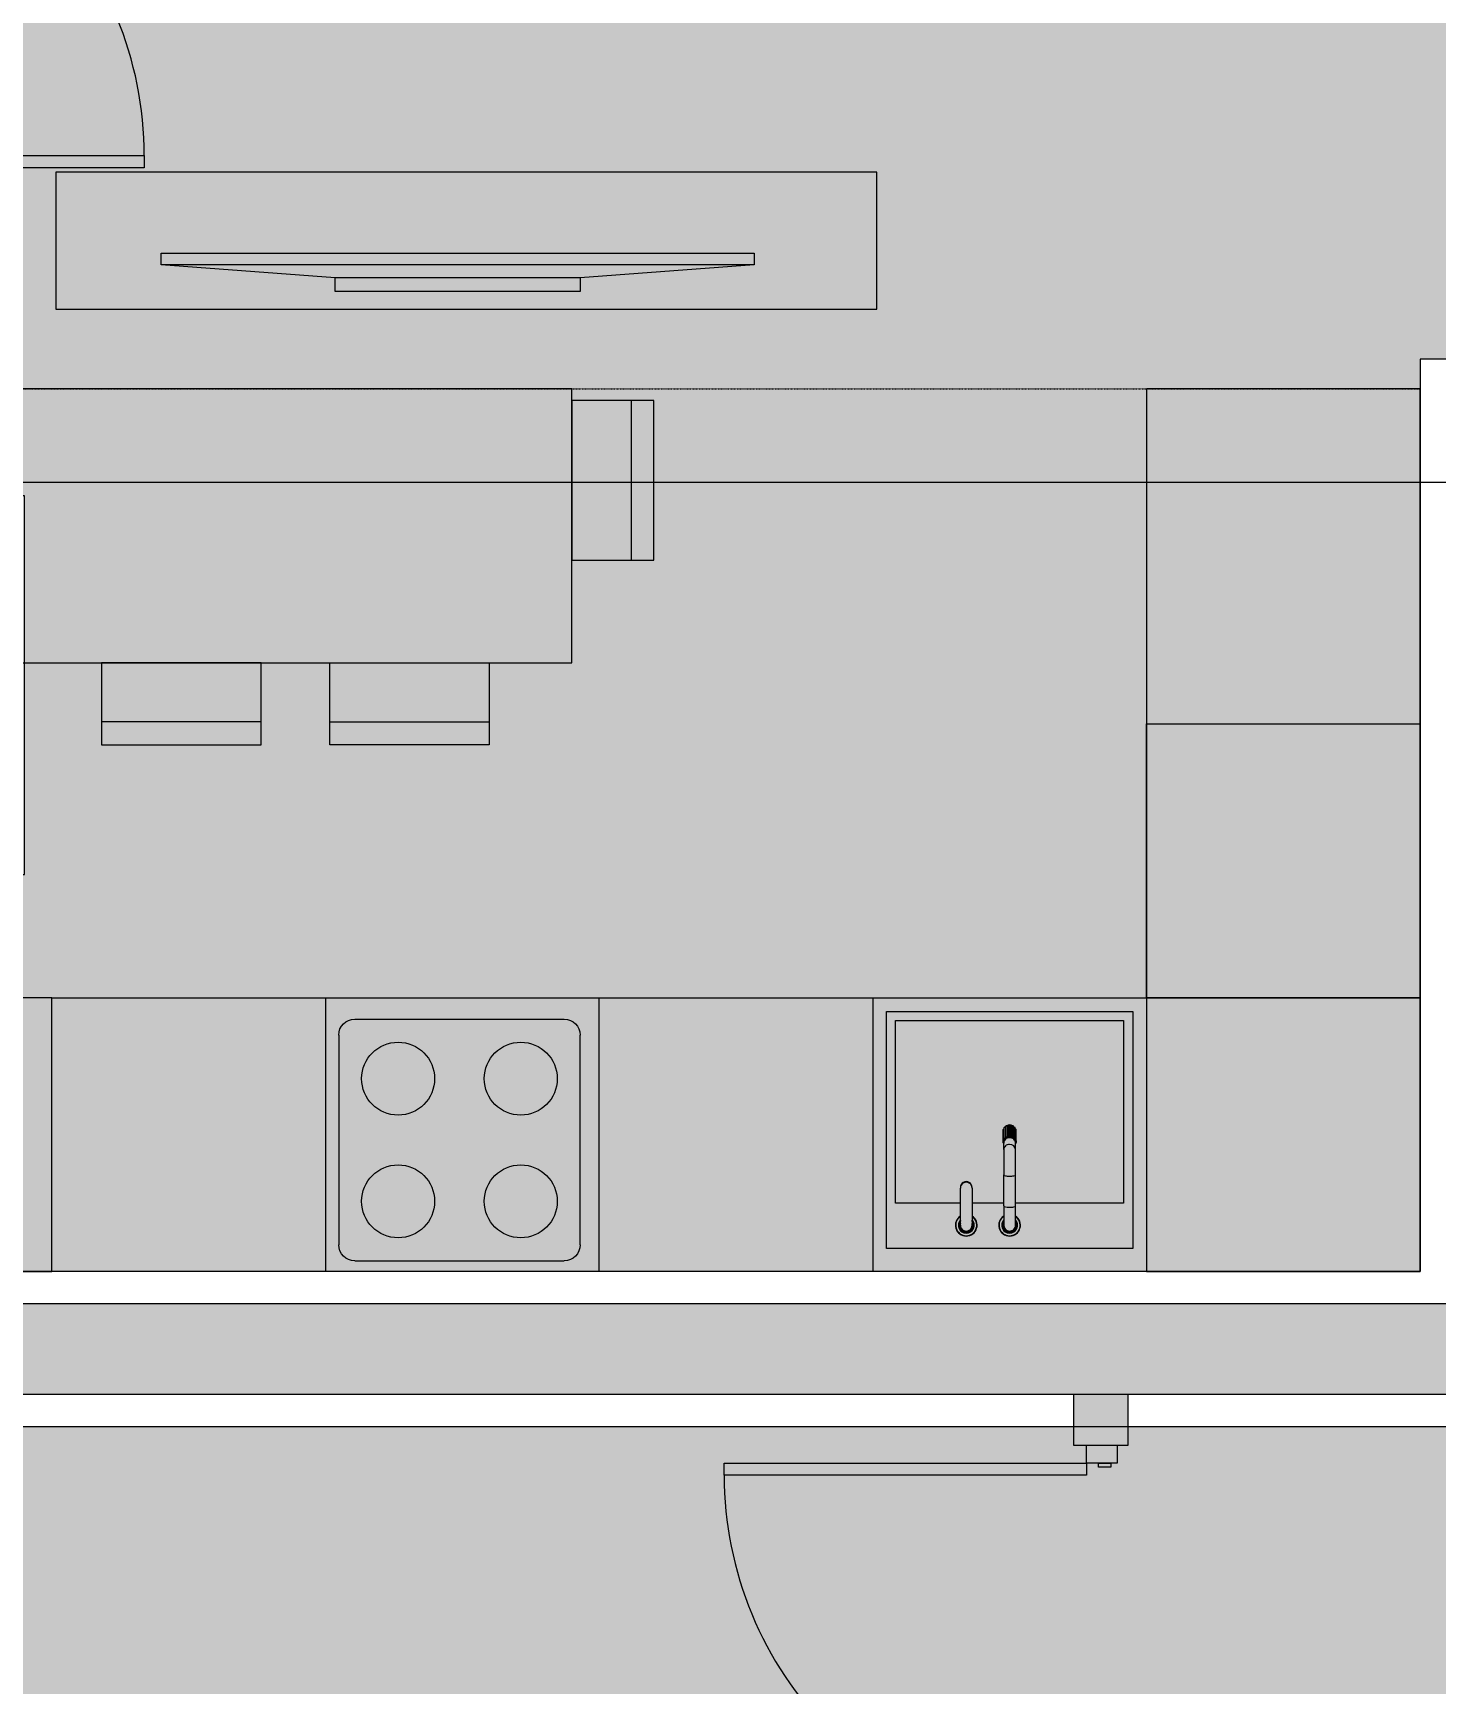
# Model space of a CAD drawing. Header units: millimetres. Extents: x 475206255 to 476720147, y 4620882299 to 4621447368.
# Drawn here: x 475233921 to 475236997, y 4621099982 to 4621103601 of the extents above; entities that cross this region are included whole.
import ezdxf

# ---------------------------------------------------------------- set-up
doc = ezdxf.new("R2010")
doc.units = ezdxf.units.MM
doc.header["$MEASUREMENT"] = 0
doc.linetypes.add('ACAD_ISO02W100', pattern=[7.5, 6, -1.5])
doc.linetypes.add('dash fine 0_25', pattern=[0.5952, 0.2976, -0.2976])
for name, color, linetype, lineweight in [('2D Drafting - General_Pen_No__250_Pen_No__7_Pen_No__250', 7, 'Continuous', 0), ('2D Drafting - General_Pen_No__250_Pen_No__7_Pen_No__7', 7, 'Continuous', 0), ('2D Drafting - General_Pen_No__7_Pen_No__7_Pen_No__7', 7, 'Continuous', 0), ('Doors_Pen_No__7_Pen_No__7_Pen_No__7', 7, 'Continuous', 0), ('G-Anno-Nplt_Pen_No__151', 151, 'Continuous', 0), ('G-Anno-Nplt_Pen_No__4', 7, 'Continuous', 0), ('New_--------AVEJI_MODZRAVI_Pen_No__7', 7, 'Continuous', 0), ('New_--------AVEJI_UDZRAVI_Pen_No__7', 7, 'Continuous', 0), ('zoma_Pen_No__142', 142, 'Continuous', 0), ('zoma_Pen_No__5_Pen_No__5', 5, 'Continuous', 0)]:
    doc.layers.add(name, color=color, linetype=linetype, lineweight=lineweight)
doc.layers.add('New_--aveji_Pen_No__251', color=7, linetype='Continuous', lineweight=0, true_color=0x656565)
doc.layers.add('zoma', color=7, linetype='Continuous')
doc.styles.add('GENERATED_STYLE_2', font='arial.ttf')
doc.dimstyles.new('GENERATED_STYLE__3', dxfattribs={"dimtxt": 200, "dimasz": 64.421331, "dimexe": 0.18, "dimexo": 3, "dimgap": 0, "dimtad": 1, "dimtih": 1, "dimtoh": 1, "dimlfac": 0.001, "dimzin": 0, "dimdsep": 46, "dimtxsty": 'GENERATED_STYLE_2', "dimblk": 'ARROWHEAD_2', "dimblk1": 'ARROWHEAD_2', "dimblk2": 'ARROWHEAD_2', "dimcen": 0.09, "dimclrd": 142, "dimclre": 142, "dimclrt": 142, "dimadec": 0, "dimazin": 0, "dimtfac": 1, "dimtdec": 4, "dimtmove": 0, "dimatfit": 3, "dimfxl": 1, "dimtolj": 1, "dimtzin": 0, "dimarcsym": 0})
doc.dimstyles.new('GENERATED_STYLE__9', dxfattribs={"dimtxt": 200, "dimasz": 64.421331, "dimexe": 0.18, "dimexo": 3, "dimgap": 0, "dimtad": 1, "dimlfac": 0.001, "dimzin": 0, "dimdsep": 46, "dimtxsty": 'GENERATED_STYLE_2', "dimblk": 'ARROWHEAD_2', "dimblk1": 'ARROWHEAD_2', "dimblk2": 'ARROWHEAD_2', "dimcen": 0.09, "dimclrd": 142, "dimclre": 142, "dimclrt": 142, "dimadec": 0, "dimazin": 0, "dimtfac": 1, "dimtdec": 4, "dimtmove": 0, "dimatfit": 3, "dimfxl": 1, "dimtolj": 1, "dimtzin": 0, "dimarcsym": 0})

# ---------------------------------------------------------------- blocks, each defined once
blk = doc.blocks.new('*D203', base_point=(475826095.8, 4621095193.2))
at = {"layer": 'zoma_Pen_No__142', "color": 142, "linetype": 'Continuous', "lineweight": 0, "transparency": 16777216}
for p, q in [((475299428.3, 4621110216.4), (475299428.3, 4621110257.9)), ((475299491.9, 4621110216.4), (475299364.8, 4621110216.4)), ((475299470.7, 4621110192), (475299386, 4621110240.9)), ((475299428.3, 4621095016.4), (475299428.3, 4621110216.4)), ((475299491.9, 4621095016.4), (475299364.8, 4621095016.4)), ((475299386, 4621095040.9), (475299470.7, 4621094992)), ((475299428.3, 4621094975), (475299428.3, 4621095016.4))]:
    blk.add_line(p, q, dxfattribs=at)
at = {"layer": 'zoma_Pen_No__142', "color": 142, "lineweight": 0, "transparency": 16777216, "insert": (475299388.3, 4621102273.2), "char_height": 200, "attachment_point": 7, "rotation": 90, "style": 'GENERATED_STYLE_2'}
blk.add_mtext('\\A1;{\\pql;\\fArial|b0|i0|c204|p0;\\W1.000000;15.20}', dxfattribs=at)
blk = doc.blocks.new('ARROWHEAD_2')
at = {"color": 0, "linetype": 'Continuous', "lineweight": 0}
for p, q in [((-0.378, -0.655), (0.378, 0.655)), ((0, 0), (-1, 0))]:
    blk.add_line(p, q, dxfattribs=at)
blk = doc.blocks.new('*D207', base_point=(475826095.8, 4621095193.2))
at = {"layer": 'zoma_Pen_No__142', "color": 142, "linetype": 'Continuous', "lineweight": 0, "transparency": 16777216}
for p, q in [((475298596.8, 4621102440.9), (475298681.6, 4621102392)), ((475298702.8, 4621102416.4), (475298575.6, 4621102416.4)), ((475298639.2, 4621099816.4), (475298639.2, 4621102416.4)), ((475298596.8, 4621099840.9), (475298681.6, 4621099792)), ((475298702.8, 4621099816.4), (475298575.6, 4621099816.4))]:
    blk.add_line(p, q, dxfattribs=at)
at = {"layer": 'zoma_Pen_No__142', "color": 142, "lineweight": 0, "transparency": 16777216, "char_height": 200, "attachment_point": 7, "rotation": 90, "style": 'GENERATED_STYLE_2'}
for s, insert in [('\\A1;{\\pql;\\fArial|b0|i0|c204|p0;\\W1.000000;0.40}', (475298599.2, 4621101858.1)), ('\\A1;{\\pql;\\fArial|b0|i0|c204|p0;\\W1.000000;2.60}', (475298599.2, 4621100849.5))]:
    blk.add_mtext(s, dxfattribs=dict(at, insert=insert))
blk = doc.blocks.new('*D208', base_point=(475826095.8, 4621095193.2))
at = {"layer": 'zoma_Pen_No__142', "color": 142, "linetype": 'Continuous', "lineweight": 0, "transparency": 16777216}
for p, q in [((475298596.8, 4621102840.9), (475298681.6, 4621102792)), ((475298702.8, 4621102816.4), (475298575.6, 4621102816.4)), ((475298639.2, 4621102416.4), (475298639.2, 4621102816.4)), ((475298596.8, 4621102440.9), (475298681.6, 4621102392)), ((475298702.8, 4621102416.4), (475298575.6, 4621102416.4))]:
    blk.add_line(p, q, dxfattribs=at)
blk = doc.blocks.new('*D209', base_point=(475826095.8, 4621095193.2))
at = {"layer": 'zoma_Pen_No__142', "color": 142, "linetype": 'Continuous', "lineweight": 0, "transparency": 16777216}
for p, q in [((475298596.8, 4621103240.4), (475298681.6, 4621103191.5)), ((475298702.8, 4621103215.9), (475298575.6, 4621103215.9)), ((475298639.2, 4621102816.4), (475298639.2, 4621103215.9)), ((475298596.8, 4621102840.9), (475298681.6, 4621102792)), ((475298702.8, 4621102816.4), (475298575.6, 4621102816.4))]:
    blk.add_line(p, q, dxfattribs=at)
blk = doc.blocks.new('*D1274', base_point=(475826095.8, 4621095193.2))
at = {"layer": 'zoma_Pen_No__142', "color": 142, "linetype": 'Continuous', "lineweight": 0, "transparency": 16777216}
for p, q in [((475233619.4, 4621111169.1), (475233619.4, 4621111296.2)), ((475240119.4, 4621111169.1), (475240119.4, 4621111296.2)), ((475233643.8, 4621111275), (475233594.9, 4621111190.3)), ((475240143.8, 4621111275), (475240094.9, 4621111190.3)), ((475233619.4, 4621111232.6), (475240119.4, 4621111232.6))]:
    blk.add_line(p, q, dxfattribs=at)
at = {"layer": 'zoma_Pen_No__142', "color": 142, "lineweight": 0, "transparency": 16777216, "char_height": 200, "attachment_point": 7, "style": 'GENERATED_STYLE_2'}
for s, insert in [('\\A1;{\\pql;\\fArial|b0|i0|c204|p0;\\W1.000000;6.50}', (475236602.4, 4621111272.6)), ('\\A1;{\\pql;\\fArial|b0|i0|c204|p0;\\W1.000000;0.40}', (475239561, 4621111272.6))]:
    blk.add_mtext(s, dxfattribs=dict(at, insert=insert))
blk = doc.blocks.new('*D1332', base_point=(475826095.8, 4621095193.2))
at = {"layer": 'zoma_Pen_No__142', "color": 142, "linetype": 'Continuous', "lineweight": 0, "transparency": 16777216}
for p, q in [((475233619.4, 4621160358.8), (475233619.4, 4621160486)), ((475240119.4, 4621160358.8), (475240119.4, 4621160486)), ((475233643.8, 4621160464.8), (475233594.9, 4621160380)), ((475240143.8, 4621160464.8), (475240094.9, 4621160380)), ((475233619.4, 4621160422.4), (475240119.4, 4621160422.4))]:
    blk.add_line(p, q, dxfattribs=at)
at = {"layer": 'zoma_Pen_No__142', "color": 142, "lineweight": 0, "transparency": 16777216, "char_height": 200, "attachment_point": 7, "style": 'GENERATED_STYLE_2'}
for s, insert in [('\\A1;{\\pql;\\fArial|b0|i0|c204|p0;\\W1.000000;6.50}', (475236602.4, 4621160462.4)), ('\\A1;{\\pql;\\fArial|b0|i0|c204|p0;\\W1.000000;0.40}', (475239561, 4621160462.4))]:
    blk.add_mtext(s, dxfattribs=dict(at, insert=insert))
blk = doc.blocks.new('*D1356', base_point=(475826095.8, 4621095193.2))
at = {"layer": 'zoma_Pen_No__142', "color": 142, "linetype": 'Continuous', "lineweight": 0, "transparency": 16777216}
for p, q in [((475233643.8, 4621141919.8), (475233594.9, 4621141835.1)), ((475233619.4, 4621141813.9), (475233619.4, 4621141941)), ((475240143.8, 4621141919.8), (475240094.9, 4621141835.1)), ((475240119.4, 4621141813.9), (475240119.4, 4621141941)), ((475233619.4, 4621141877.4), (475240119.4, 4621141877.4))]:
    blk.add_line(p, q, dxfattribs=at)
at = {"layer": 'zoma_Pen_No__142', "color": 142, "lineweight": 0, "transparency": 16777216, "char_height": 200, "attachment_point": 7, "style": 'GENERATED_STYLE_2'}
for s, insert in [('\\A1;{\\pql;\\fArial|b0|i0|c204|p0;\\W1.000000;6.50}', (475236602.4, 4621141917.4)), ('\\A1;{\\pql;\\fArial|b0|i0|c204|p0;\\W1.000000;0.40}', (475239561, 4621141917.4))]:
    blk.add_mtext(s, dxfattribs=dict(at, insert=insert))
blk = doc.blocks.new('*D1391', base_point=(475826095.8, 4621095193.2))
at = {"layer": 'zoma_Pen_No__142', "color": 142, "linetype": 'Continuous', "lineweight": 0, "transparency": 16777216}
for p, q in [((475233643.8, 4621209841.4), (475233594.9, 4621209756.6)), ((475233619.4, 4621209735.5), (475233619.4, 4621209862.6)), ((475240143.8, 4621209841.4), (475240094.9, 4621209756.6)), ((475240119.4, 4621209735.5), (475240119.4, 4621209862.6)), ((475233619.4, 4621209799), (475240119.4, 4621209799))]:
    blk.add_line(p, q, dxfattribs=at)
at = {"layer": 'zoma_Pen_No__142', "color": 142, "lineweight": 0, "transparency": 16777216, "char_height": 200, "attachment_point": 7, "style": 'GENERATED_STYLE_2'}
for s, insert in [('\\A1;{\\pql;\\fArial|b0|i0|c204|p0;\\W1.000000;6.50}', (475236602.4, 4621209839)), ('\\A1;{\\pql;\\fArial|b0|i0|c204|p0;\\W1.000000;0.40}', (475239561, 4621209839))]:
    blk.add_mtext(s, dxfattribs=dict(at, insert=insert))
blk = doc.blocks.new('*D1415', base_point=(475826095.8, 4621095193.2))
at = {"layer": 'zoma_Pen_No__142', "color": 142, "linetype": 'Continuous', "lineweight": 0, "transparency": 16777216}
for p, q in [((475233619.4, 4621191190.5), (475233619.4, 4621191317.7)), ((475240119.4, 4621191190.5), (475240119.4, 4621191317.7)), ((475233643.8, 4621191296.5), (475233594.9, 4621191211.7)), ((475240143.8, 4621191296.5), (475240094.9, 4621191211.7)), ((475233619.4, 4621191254.1), (475240119.4, 4621191254.1))]:
    blk.add_line(p, q, dxfattribs=at)
at = {"layer": 'zoma_Pen_No__142', "color": 142, "lineweight": 0, "transparency": 16777216, "char_height": 200, "attachment_point": 7, "style": 'GENERATED_STYLE_2'}
for s, insert in [('\\A1;{\\pql;\\fArial|b0|i0|c204|p0;\\W1.000000;6.50}', (475236602.4, 4621191294.1)), ('\\A1;{\\pql;\\fArial|b0|i0|c204|p0;\\W1.000000;0.40}', (475239561, 4621191294.1))]:
    blk.add_mtext(s, dxfattribs=dict(at, insert=insert))
blk = doc.blocks.new('*D1449', base_point=(475826095.8, 4621095193.2))
at = {"layer": 'zoma_Pen_No__142', "color": 142, "linetype": 'Continuous', "lineweight": 0, "transparency": 16777216}
for p, q in [((475233619.4, 4621258925.2), (475233619.4, 4621259052.4)), ((475240119.4, 4621258925.2), (475240119.4, 4621259052.4)), ((475233643.8, 4621259031.2), (475233594.9, 4621258946.4)), ((475240143.8, 4621259031.2), (475240094.9, 4621258946.4)), ((475233619.4, 4621258988.8), (475240119.4, 4621258988.8))]:
    blk.add_line(p, q, dxfattribs=at)
at = {"layer": 'zoma_Pen_No__142', "color": 142, "lineweight": 0, "transparency": 16777216, "char_height": 200, "attachment_point": 7, "style": 'GENERATED_STYLE_2'}
for s, insert in [('\\A1;{\\pql;\\fArial|b0|i0|c204|p0;\\W1.000000;6.50}', (475236602.4, 4621259028.8)), ('\\A1;{\\pql;\\fArial|b0|i0|c204|p0;\\W1.000000;0.40}', (475239561, 4621259028.8))]:
    blk.add_mtext(s, dxfattribs=dict(at, insert=insert))
blk = doc.blocks.new('*D1473', base_point=(475826095.8, 4621095193.2))
at = {"layer": 'zoma_Pen_No__142', "color": 142, "linetype": 'Continuous', "lineweight": 0, "transparency": 16777216}
for p, q in [((475233643.8, 4621240486.2), (475233594.9, 4621240401.5)), ((475233619.4, 4621240380.3), (475233619.4, 4621240507.4)), ((475240143.8, 4621240486.2), (475240094.9, 4621240401.5)), ((475240119.4, 4621240380.3), (475240119.4, 4621240507.4)), ((475233619.4, 4621240443.8), (475240119.4, 4621240443.8))]:
    blk.add_line(p, q, dxfattribs=at)
at = {"layer": 'zoma_Pen_No__142', "color": 142, "lineweight": 0, "transparency": 16777216, "char_height": 200, "attachment_point": 7, "style": 'GENERATED_STYLE_2'}
for s, insert in [('\\A1;{\\pql;\\fArial|b0|i0|c204|p0;\\W1.000000;6.50}', (475236602.4, 4621240483.8)), ('\\A1;{\\pql;\\fArial|b0|i0|c204|p0;\\W1.000000;0.40}', (475239561, 4621240483.8))]:
    blk.add_mtext(s, dxfattribs=dict(at, insert=insert))

msp = doc.modelspace()

# ---------------------------------------------------------------- hatches: boundary and pattern name
at = {"layer": '2D Drafting - General_Pen_No__250_Pen_No__7_Pen_No__7', "linetype": 'Continuous', "lineweight": 0}
for points in [[(475233431.911, 4621100816.431), (475237031.911, 4621100816.431), (475237031.911, 4621100616.431), (475233431.911, 4621100616.431)], [(475236201.91, 4621100505.807), (475236321.91, 4621100505.807), (475236321.91, 4621100616.431), (475236201.91, 4621100616.431)]]:
    msp.add_hatch(color=7, dxfattribs=at).paths.add_polyline_path(points)
at = {"layer": 'G-Anno-Nplt_Pen_No__151', "linetype": 'Continuous', "lineweight": 0, "true_color": 0x1f2f3f}
for points in [[(475233501.911, 4621100886.431), (475233501.911, 4621101756.243), (475233901.911, 4621101756.243), (475233901.911, 4621102586.431), (475233701.911, 4621102586.431), (475233701.911, 4621102886.431), (475233501.911, 4621102886.431), (475233501.911, 4621103470.634), (475233501.911, 4621103976.619), (475233501.911, 4621109746.431), (475233701.911, 4621109746.431), (475233701.911, 4621109946.431), (475240061.911, 4621109946.431), (475240061.911, 4621109746.431), (475240061.911, 4621106879.596), (475240131.911, 4621106879.596), (475240131.911, 4621105126.807), (475239731.911, 4621105126.807), (475239731.911, 4621104366.789), (475240261.911, 4621104366.789), (475240261.911, 4621102886.431), (475236961.911, 4621102886.431), (475236961.911, 4621100886.431)], [(475233501.91, 4621095486.431), (475233501.91, 4621100546.431), (475237301.911, 4621100546.431), (475237301.911, 4621102546.431), (475239471.723, 4621102546.431), (475239471.723, 4621102146.431), (475240301.911, 4621102146.431), (475240301.911, 4621102346.431), (475240601.911, 4621102346.431), (475240601.911, 4621102906.356), (475242561.911, 4621102906.356), (475242561.911, 4621102316.168), (475242961.911, 4621102316.168), (475242961.911, 4621101569.883), (475243031.911, 4621101569.883), (475243031.911, 4621099224.938), (475242961.911, 4621099224.938), (475242961.911, 4621095286.438), (475240601.911, 4621095286.438), (475240601.911, 4621095486.431), (475240061.911, 4621095486.431), (475240061.911, 4621095286.438), (475233701.911, 4621095286.438), (475233701.911, 4621095486.431)]]:
    msp.add_hatch(color=169, dxfattribs=at).paths.add_polyline_path(points)

# ---------------------------------------------------------------- linework, layer by layer
at = {"layer": '2D Drafting - General_Pen_No__250_Pen_No__7_Pen_No__250', "color": 7, "linetype": 'Continuous', "lineweight": 0, "flags": 128}
msp.add_lwpolyline([(475236201.91, 4621100505.807), (475236321.91, 4621100505.807), (475236321.91, 4621100616.431), (475236201.91, 4621100616.431)], close=True, dxfattribs=at)
at = {"layer": '2D Drafting - General_Pen_No__250_Pen_No__7_Pen_No__7', "color": 7, "linetype": 'Continuous', "lineweight": 0, "flags": 128}
msp.add_lwpolyline([(475233431.911, 4621100816.431), (475237031.911, 4621100816.431), (475237031.911, 4621100616.431), (475233431.911, 4621100616.431)], close=True, dxfattribs=at)
at = {"layer": '2D Drafting - General_Pen_No__7_Pen_No__7_Pen_No__7', "color": 7, "linetype": 'Continuous', "lineweight": 0}
for centre, start, end in [((475233370.173, 4621103332.132), 0, 90.001682), ((475236230.405, 4621100439.629), 180.000009, 270.00169)]:
    msp.add_arc(centre, 794.311, start, end, dxfattribs=at)
at = {"layer": 'Doors_Pen_No__7_Pen_No__7_Pen_No__7', "color": 7, "linetype": 'Continuous', "lineweight": 0, "flags": 128}
for points in [[(475233370.173, 4621103305.465), (475233370.173, 4621103332.132), (475234164.484, 4621103332.132), (475234164.484, 4621103305.465)], [(475236298.139, 4621100505.807), (475236298.139, 4621100466.296), (475236230.405, 4621100466.296), (475236230.405, 4621100505.807)], [(475236230.405, 4621100466.296), (475236230.405, 4621100439.629), (475235436.094, 4621100439.629), (475235436.094, 4621100466.296)], [(475236283.739, 4621100466.296), (475236283.739, 4621100457.407), (475236257.072, 4621100457.407), (475236257.072, 4621100466.296)]]:
    msp.add_lwpolyline(points, close=True, dxfattribs=at)
at = {"layer": 'G-Anno-Nplt_Pen_No__4', "color": 7, "linetype": 'Continuous', "lineweight": 0, "flags": 128}
for points in [[(475233501.911, 4621100886.431), (475233501.911, 4621101756.243), (475233901.911, 4621101756.243), (475233901.911, 4621102586.431), (475233701.911, 4621102586.431), (475233701.911, 4621102886.431), (475233501.911, 4621102886.431), (475233501.911, 4621103470.634), (475233501.911, 4621103976.619), (475233501.911, 4621109746.431), (475233701.911, 4621109746.431), (475233701.911, 4621109946.431), (475240061.911, 4621109946.431), (475240061.911, 4621109746.431), (475240061.911, 4621106879.596), (475240131.911, 4621106879.596), (475240131.911, 4621105126.807), (475239731.911, 4621105126.807), (475239731.911, 4621104366.789), (475240261.911, 4621104366.789), (475240261.911, 4621102886.431), (475236961.911, 4621102886.431), (475236961.911, 4621100886.431)], [(475233501.91, 4621095486.431), (475233501.91, 4621100546.431), (475237301.911, 4621100546.431), (475237301.911, 4621102546.431), (475239471.723, 4621102546.431), (475239471.723, 4621102146.431), (475240301.911, 4621102146.431), (475240301.911, 4621102346.431), (475240601.911, 4621102346.431), (475240601.911, 4621102906.356), (475242561.911, 4621102906.356), (475242561.911, 4621102316.168), (475242961.911, 4621102316.168), (475242961.911, 4621101569.883), (475243031.911, 4621101569.883), (475243031.911, 4621099224.938), (475242961.911, 4621099224.938), (475242961.911, 4621095286.438), (475240601.911, 4621095286.438), (475240601.911, 4621095486.431), (475240061.911, 4621095486.431), (475240061.911, 4621095286.438), (475233701.911, 4621095286.438), (475233701.911, 4621095486.431)]]:
    msp.add_lwpolyline(points, close=True, dxfattribs=at)
at = {"layer": 'New_--------AVEJI_MODZRAVI_Pen_No__7', "color": 7, "linetype": 'dash fine 0_25', "lineweight": 0}
msp.add_lwpolyline([(475233469.754, 4621101486.432), (475233469.754, 4621102820.8), (475236961.911, 4621102820.799)], dxfattribs=at)
at = {"layer": 'New_--------AVEJI_MODZRAVI_Pen_No__7', "color": 7, "linetype": 'Continuous', "lineweight": 0}
for points in [[(475235101.911, 4621102220.8), (475235101.911, 4621102820.8), (475233631.911, 4621102820.799), (475233631.911, 4621102220.799)], [(475235281.911, 4621102795.8), (475235101.911, 4621102795.8), (475235101.911, 4621102445.8), (475235281.911, 4621102445.8)], [(475235281.911, 4621102795.8), (475235231.911, 4621102795.8), (475235231.911, 4621102445.8), (475235281.911, 4621102445.8)], [(475234421.129, 4621102040.8), (475234421.129, 4621102220.8), (475234071.129, 4621102220.8), (475234071.129, 4621102040.8)], [(475234571.129, 4621102040.8), (475234571.129, 4621102220.8), (475234921.129, 4621102220.8), (475234921.129, 4621102040.8)], [(475234421.129, 4621102040.8), (475234421.129, 4621102090.8), (475234071.129, 4621102090.8), (475234071.129, 4621102040.8)], [(475234571.129, 4621102040.8), (475234571.129, 4621102090.8), (475234921.129, 4621102090.8), (475234921.129, 4621102040.8)]]:
    msp.add_lwpolyline(points, close=True, dxfattribs=at)
at = {"layer": 'New_--------AVEJI_UDZRAVI_Pen_No__7', "color": 7, "linetype": 'Continuous', "lineweight": 0}
for p, q in [((475236361.911, 4621102086.432), (475236961.911, 4621102086.431)), ((475236361.911, 4621101486.432), (475236361.911, 4621102086.432)), ((475236961.911, 4621102086.431), (475236961.911, 4621101486.431)), ((475236961.911, 4621101486.431), (475236361.911, 4621101486.432)), ((475234626.059, 4621101439.386), (475235085.327, 4621101439.386)), ((475234590.885, 4621101404.212), (475234590.884, 4621100944.944)), ((475235120.536, 4621100944.944), (475235120.536, 4621101404.211)), ((475234626.059, 4621100909.769), (475235085.327, 4621100909.769))]:
    msp.add_line(p, q, dxfattribs=at)
for points in [[(475236361.911, 4621100886.431), (475236961.911, 4621100886.431), (475236961.911, 4621102820.799), (475236361.911, 4621102820.799)], [(475233961.911, 4621100886.432), (475233961.911, 4621101486.432), (475233469.754, 4621101486.432), (475233469.754, 4621100886.432)], [(475236961.911, 4621101486.431), (475236961.911, 4621100886.431), (475233961.911, 4621100886.432), (475233961.911, 4621101486.432)], [(475233961.911, 4621100886.432), (475233961.911, 4621101486.432), (475234561.911, 4621101486.432), (475234561.911, 4621100886.432)], [(475235161.911, 4621100886.432), (475235161.911, 4621101486.432), (475235761.911, 4621101486.432), (475235761.911, 4621100886.432)]]:
    msp.add_lwpolyline(points, close=True, dxfattribs=at)
for centre in [(475234721.268, 4621101309.038), (475234990.153, 4621101309.037), (475234721.267, 4621101040.118), (475234990.153, 4621101040.118)]:
    msp.add_circle(centre, 80, dxfattribs=at)
for points in [[(475234590.885, 4621101404.212), (475234590.885, 4621101423.642), (475234606.629, 4621101439.386), (475234626.059, 4621101439.386)], [(475235085.327, 4621101439.386), (475235104.757, 4621101439.386), (475235120.536, 4621101423.642), (475235120.536, 4621101404.211)], [(475234626.059, 4621100909.769), (475234606.628, 4621100909.77), (475234590.884, 4621100925.514), (475234590.884, 4621100944.944)], [(475235120.536, 4621100944.944), (475235120.536, 4621100925.513), (475235104.757, 4621100909.769), (475235085.361, 4621100909.769)]]:
    msp.add_open_spline(points, degree=3, dxfattribs=at)
at = {"layer": 'New_--aveji_Pen_No__251', "color": 251, "linetype": 'Continuous', "lineweight": 0, "true_color": 0x656565}
for p, q in [((475236047.725, 4621101196.594), (475236047.725, 4621101172.631)), ((475236047.984, 4621101173.787), (475236047.984, 4621101197.75)), ((475236049.63, 4621101201.286), (475236049.63, 4621101177.323)), ((475236050.366, 4621101178.302), (475236050.366, 4621101202.265)), ((475236052.938, 4621101203.48), (475236052.938, 4621101177.828)), ((475236053.407, 4621101204.971), (475236053.407, 4621101181.008)), ((475236054.509, 4621101181.663), (475236054.509, 4621101205.626)), ((475236057.063, 4621101205.933), (475236057.063, 4621101180.281)), ((475236058.482, 4621101207.09), (475236058.482, 4621101183.127)), ((475236059.781, 4621101183.357), (475236059.781, 4621101207.32)), ((475236061.93, 4621101206.794), (475236061.93, 4621101181.143)), ((475236064.082, 4621101207.32), (475236064.082, 4621101183.356)), ((475236065.381, 4621101183.126), (475236065.381, 4621101207.089)), ((475236066.796, 4621101205.933), (475236066.796, 4621101180.281)), ((475236069.353, 4621101205.624), (475236069.353, 4621101181.656)), ((475236069.354, 4621101205.624), (475236069.354, 4621101181.661)), ((475236070.455, 4621101181.007), (475236070.455, 4621101204.97)), ((475236070.922, 4621101203.48), (475236070.922, 4621101177.828)), ((475236073.493, 4621101202.263), (475236073.493, 4621101178.295)), ((475236073.496, 4621101202.263), (475236073.496, 4621101178.3)), ((475236074.231, 4621101177.32), (475236074.231, 4621101201.283)), ((475236075.873, 4621101197.748), (475236075.873, 4621101173.78)), ((475236075.877, 4621101197.747), (475236075.877, 4621101173.784)), ((475236076.135, 4621101172.628), (475236076.135, 4621101196.591)), ((475236047.725, 4621101168.804), (475236047.725, 4621101192.767)), ((475236049.05, 4621101153.364), (475236049.05, 4621101168.084)), ((475236074.809, 4621101153.364), (475236074.809, 4621101168.084)), ((475236076.131, 4621101172.619), (475236076.131, 4621101168.798)), ((475236076.134, 4621101172.627), (475236076.134, 4621101168.801)), ((475236049.05, 4621101153.364), (475236049.05, 4621101098.244)), ((475236074.809, 4621101098.244), (475236074.809, 4621101153.364)), ((475236049.05, 4621101030.202), (475236049.05, 4621101098.244)), ((475236074.809, 4621101030.202), (475236074.809, 4621101098.244)), ((475235953.979, 4621101070.621), (475235953.979, 4621101069.197)), ((475235953.979, 4621100987.731), (475235953.979, 4621101069.197)), ((475235979.739, 4621101069.197), (475235979.739, 4621101070.621)), ((475235979.739, 4621101069.197), (475235979.739, 4621100987.731)), ((475236049.05, 4621101036.167), (475235979.739, 4621101036.167)), ((475236049.05, 4621101030.202), (475236049.05, 4621100987.731)), ((475236074.809, 4621100987.731), (475236074.809, 4621101030.202))]:
    msp.add_line(p, q, dxfattribs=at)
for points in [[(475235770.569, 4621103295.845), (475233970.569, 4621103295.845), (475233970.569, 4621102995.845), (475235770.569, 4621102995.845)], [(475234583.172, 4621103064.445), (475234201.896, 4621103092.535), (475234201.896, 4621103118.367), (475235501.896, 4621103118.367), (475235501.896, 4621103092.535), (475235120.621, 4621103064.445)], [(475235791.854, 4621100936.431), (475235791.854, 4621101456.431), (475236331.968, 4621101456.431), (475236331.968, 4621100936.431)]]:
    msp.add_lwpolyline(points, close=True, dxfattribs=at)
for points in [[(475235501.896, 4621103092.535), (475234201.896, 4621103092.535)], [(475235120.621, 4621103064.445), (475235120.621, 4621103034.445), (475234583.172, 4621103034.445), (475234583.172, 4621103064.445)], [(475235953.979, 4621101036.167), (475235811.854, 4621101036.167), (475235811.854, 4621101436.431), (475236311.968, 4621101436.431), (475236311.968, 4621101036.167), (475236074.809, 4621101036.167)]]:
    msp.add_lwpolyline(points, dxfattribs=at)
at = {"layer": 'New_--aveji_Pen_No__251', "color": 251, "linetype": 'ACAD_ISO02W100', "lineweight": 0, "true_color": 0x656565}
for points in [[(475235761.911, 4621101486.431), (475235761.911, 4621100886.431)], [(475236361.911, 4621101486.431), (475236361.911, 4621100886.431)]]:
    msp.add_lwpolyline(points, dxfattribs=at)
at = {"layer": 'New_--aveji_Pen_No__251', "color": 251, "linetype": 'Continuous', "lineweight": 0, "true_color": 0x656565}
for centre, radius, start, end in [((475235966.859, 4621100987.731), 23.813, 122.741874, 270.00001), ((475235966.859, 4621100987.731), 23.805, 122.7551, 270.00001), ((475235966.859, 4621100987.731), 23.778, 122.796741, 270.00001), ((475235966.859, 4621100987.731), 23.724, 122.880365, 270.00001), ((475235966.859, 4621100987.731), 23.635, 123.020121, 270.00001), ((475235966.859, 4621100987.731), 23.146, 123.811207, 270.00001), ((475235966.859, 4621100987.731), 17.327, 138.016917, 270.000011), ((475235966.859, 4621100987.731), 16.761, 140.211086, 270.000011), ((475235966.859, 4621100987.731), 16.55, 141.097179, 270.00001), ((475235966.859, 4621100987.731), 16.328, 142.073598, 270.00001), ((475235966.859, 4621100987.731), 15.483, 146.287752, 270.000009), ((475235966.859, 4621100987.731), 13.402, 163.949118, 270.00001), ((475235966.859, 4621100987.731), 12.88, 180.000011, 0.000011), ((475235966.859, 4621100987.731), 23.813, 270.00001, 57.258147), ((475235966.859, 4621100987.731), 23.805, 270.00001, 57.244921), ((475235966.859, 4621100987.731), 23.778, 270.00001, 57.20328), ((475235966.859, 4621100987.731), 23.724, 270.00001, 57.119655), ((475235966.859, 4621100987.731), 23.635, 270.00001, 56.979899), ((475235966.859, 4621100987.731), 23.146, 270.00001, 56.188814), ((475235966.859, 4621100987.731), 17.327, 270.00001, 41.983103), ((475235966.859, 4621100987.731), 16.761, 270.000009, 39.788935), ((475235966.859, 4621100987.731), 16.55, 270.000011, 38.90284), ((475235966.859, 4621100987.731), 16.328, 270.000011, 37.926421), ((475235966.859, 4621100987.731), 15.483, 270.00001, 33.712269), ((475235966.859, 4621100987.731), 13.402, 270.00001, 16.050904), ((475236061.93, 4621100987.731), 23.813, 122.741874, 270.00001), ((475236061.93, 4621100987.731), 23.805, 122.755099, 270.00001), ((475236061.93, 4621100987.731), 23.778, 122.796741, 270.00001), ((475236061.93, 4621100987.731), 23.724, 122.880365, 270.00001), ((475236061.93, 4621100987.731), 23.635, 123.020121, 270.00001), ((475236061.93, 4621100987.731), 23.146, 123.811207, 270.00001), ((475236061.93, 4621100987.731), 17.327, 138.016919, 270.000011), ((475236061.93, 4621100987.731), 16.761, 140.211086, 270.000011), ((475236061.93, 4621100987.731), 16.55, 141.097179, 270.00001), ((475236061.93, 4621100987.731), 16.328, 142.073597, 270.00001), ((475236061.93, 4621100987.731), 15.483, 146.287751, 270.00001), ((475236061.93, 4621100987.731), 13.402, 163.949118, 270.00001), ((475236061.93, 4621100987.731), 12.88, 180.000011, 270.000009), ((475236061.93, 4621100987.731), 23.813, 270.00001, 57.258147), ((475236061.93, 4621100987.731), 23.805, 270.00001, 57.244921), ((475236061.93, 4621100987.731), 23.778, 270.00001, 57.20328), ((475236061.93, 4621100987.731), 23.724, 270.00001, 57.119655), ((475236061.93, 4621100987.731), 23.635, 270.000009, 56.9799), ((475236061.93, 4621100987.731), 23.146, 270.00001, 56.188814), ((475236061.93, 4621100987.731), 17.327, 270.000009, 41.983102), ((475236061.93, 4621100987.731), 16.761, 270.000009, 39.788935), ((475236061.93, 4621100987.731), 16.55, 270.00001, 38.902842), ((475236061.93, 4621100987.731), 16.328, 270.000011, 37.926421), ((475236061.93, 4621100987.731), 15.483, 270.000009, 33.712271), ((475236061.93, 4621100987.731), 13.402, 270.00001, 16.050904), ((475236061.93, 4621100987.731), 12.88, 270.000011, 0.000011)]:
    msp.add_arc(centre, radius, start, end, dxfattribs=at)
for centre, major_axis, ratio, start_param, end_param in [((475236061.93, 4621101194.679), (-14.367, 0), 0.88988826, 6.04060858, 6.13281406), ((475236061.93, 4621101194.679), (-14.367, 0), 0.88988826, 5.64790952, 5.74011495), ((475236061.93, 4621101197.309), (-11.65, 0), 0.88988826, 5.57467637, 5.66419212), ((475236061.93, 4621101194.679), (-14.367, 0), 0.88988826, 5.25521041, 5.34741586), ((475236061.93, 4621101197.309), (-11.65, 0), 0.88988826, 4.10641306, 5.31802189), ((475236061.93, 4621101194.679), (-14.367, 0), 0.88988826, 4.86251134, 4.95471679), ((475236061.93, 4621101194.679), (-14.367, 0), 0.88988826, 4.46981225, 4.5620177), ((475236061.93, 4621101194.679), (-14.367, 0), 0.88988826, 4.07711315, 4.16931861), ((475236061.93, 4621101197.309), (-11.65, 0), 0.88988826, 3.76046563, 3.84980682), ((475236061.93, 4621101194.679), (-14.367, 0), 0.88988826, 3.68441407, 3.7766195), ((475236061.93, 4621101194.679), (14.367, 0), 0.88988826, 0.15012233, 0.24232779), ((475236061.93, 4621101170.716), (-14.367, 0), 0.88988826, 0.15012236, 0.24232781), ((475236061.93, 4621101170.716), (-14.367, 0), 0.88988826, 6.04060858, 6.13281399), ((475236061.93, 4621101170.126), (-13.515, 0), 0.88988826, 0.08069143, 0.30793908), ((475236061.93, 4621101170.126), (-13.515, 0), 0.88988826, 5.97117764, 6.20216828), ((475236061.93, 4621101168.084), (-12.88, 0), 0.88988826, 4.71238898, 6.28318531), ((475236061.93, 4621101153.364), (-12.88, 0), 0.88988826, 4.71238898, 6.28318531), ((475236061.93, 4621101169.909), (-12.82, 0), 0.88988826, 5.90202136, 6.27159918), ((475236061.93, 4621101169.909), (-12.82, 0), 0.88988826, 0.01153518, 0.05090817), ((475236061.93, 4621101170.716), (-14.367, 0), 0.88988826, 5.64790952, 5.74011495), ((475236061.93, 4621101170.126), (-13.515, 0), 0.88988826, 5.57847855, 5.80946922), ((475236061.93, 4621101169.909), (-12.82, 0), 0.88988826, 5.50932229, 5.87890013), ((475236061.93, 4621101169.909), (-12.82, 0), 0.88988826, 5.1166232, 5.48620103), ((475236061.93, 4621101170.126), (-13.515, 0), 0.88988826, 5.18577946, 5.41677015), ((475236061.93, 4621101170.716), (-14.367, 0), 0.88988826, 5.25521041, 5.34741586), ((475236061.93, 4621101169.909), (-12.82, 0), 0.88988826, 4.72392409, 5.0935019), ((475236061.93, 4621101170.126), (-13.515, 0), 0.88988826, 4.79308039, 5.02407106), ((475236061.93, 4621101170.716), (-14.367, 0), 0.88988826, 4.86251133, 4.95471677), ((475236061.93, 4621101168.084), (12.88, 0), 0.88988826, -0.00000006, 1.57079633), ((475236061.93, 4621101153.364), (12.88, 0), 0.88988826, 0.00000002, 1.57079632), ((475236061.93, 4621101169.909), (-12.82, 0), 0.88988826, 4.331225, 4.70080283), ((475236061.93, 4621101170.126), (-13.515, 0), 0.88988826, 4.40038131, 4.63137199), ((475236061.93, 4621101170.716), (-14.367, 0), 0.88988826, 4.46981226, 4.5620177), ((475236061.93, 4621101169.909), (-12.82, 0), 0.88988826, 3.93852589, 4.30810372), ((475236061.93, 4621101170.126), (-13.515, 0), 0.88988826, 4.00768224, 4.23867289), ((475236061.93, 4621101170.716), (-14.367, 0), 0.88988826, 4.0771132, 4.16931861), ((475236061.93, 4621101169.909), (-12.82, 0), 0.88988826, 3.54582678, 3.91540464), ((475236061.93, 4621101170.126), (-13.515, 0), 0.88988826, 3.61498315, 3.84597379), ((475236061.93, 4621101170.716), (-14.367, 0), 0.88988826, 3.68441407, 3.77661956), ((475236061.93, 4621101169.909), (12.82, 0), 0.88988826, 0.01153504, 0.38111292), ((475236061.93, 4621101169.909), (12.82, 0), 0.88988826, 6.23227716, 6.27159912), ((475236061.93, 4621101170.126), (13.515, 0), 0.88988826, 0.08069142, 0.31168208), ((475236061.93, 4621101170.126), (13.515, 0), 0.88988826, 5.97524624, 6.20216827), ((475236061.93, 4621101170.716), (14.367, 0), 0.88988826, 6.04060856, 6.13281403), ((475236061.93, 4621101170.716), (14.367, 0), 0.88988826, 0.15012233, 0.24232779), ((475236061.93, 4621101098.244), (12.88, 0), 0.23905575, 3.14159248, 4.71238898), ((475236061.93, 4621101098.244), (12.88, 0), 0.23905575, 4.71238898, 6.28318537), ((475235966.859, 4621101070.621), (-12.88, 0), 0.98480506, 3.14159243, 6.28318509), ((475235966.859, 4621101069.197), (12.88, 0), 0.98480799, -0.00000006, 3.14159267), ((475236061.93, 4621101030.202), (12.88, 0), 0.23905575, 3.14159271, 4.71238898), ((475236061.93, 4621101030.202), (12.88, 0), 0.23905575, 4.71238898, 6.28318537)]:
    msp.add_ellipse(centre, major_axis=major_axis, ratio=ratio, start_param=start_param, end_param=end_param, dxfattribs=at)
for points in [[(475236047.984, 4621101197.75), (475236048.36, 4621101198.169), (475236048.726, 4621101198.569), (475236049.08, 4621101198.948)], [(475236049.08, 4621101198.948), (475236049.266, 4621101199.099), (475236049.449, 4621101199.246), (475236049.63, 4621101199.389)], [(475236050.366, 4621101202.265), (475236050.807, 4621101202.54), (475236051.234, 4621101202.799), (475236051.649, 4621101203.043)], [(475236051.649, 4621101203.043), (475236052.05, 4621101203.188), (475236052.441, 4621101203.326), (475236052.821, 4621101203.456)], [(475236052.821, 4621101203.456), (475236052.86, 4621101203.464), (475236052.899, 4621101203.472), (475236052.938, 4621101203.48)], [(475236052.938, 4621101203.48), (475236052.945, 4621101203.512), (475236052.952, 4621101203.545), (475236052.959, 4621101203.578)], [(475236052.959, 4621101203.578), (475236053.029, 4621101203.848), (475236053.101, 4621101204.122), (475236053.175, 4621101204.4)], [(475236053.175, 4621101204.4), (475236053.25, 4621101204.59), (475236053.328, 4621101204.779), (475236053.407, 4621101204.965)], [(475236054.509, 4621101205.626), (475236054.946, 4621101205.745), (475236055.371, 4621101205.853), (475236055.783, 4621101205.951)], [(475236055.783, 4621101205.951), (475236056.182, 4621101205.954), (475236056.57, 4621101205.954), (475236056.948, 4621101205.95)], [(475236056.948, 4621101205.95), (475236056.986, 4621101205.944), (475236057.025, 4621101205.938), (475236057.063, 4621101205.933)], [(475236057.063, 4621101205.933), (475236057.085, 4621101205.96), (475236057.106, 4621101205.988), (475236057.128, 4621101206.016)], [(475236057.128, 4621101206.016), (475236057.338, 4621101206.237), (475236057.554, 4621101206.46), (475236057.777, 4621101206.685)], [(475236057.777, 4621101206.685), (475236058.005, 4621101206.823), (475236058.24, 4621101206.958), (475236058.482, 4621101207.089)], [(475236059.781, 4621101207.32), (475236060.149, 4621101207.296), (475236060.507, 4621101207.266), (475236060.853, 4621101207.229)], [(475236060.853, 4621101207.229), (475236061.189, 4621101207.103), (475236061.515, 4621101206.976), (475236061.833, 4621101206.849)], [(475236061.833, 4621101206.849), (475236061.865, 4621101206.831), (475236061.897, 4621101206.812), (475236061.93, 4621101206.794)], [(475236061.93, 4621101206.794), (475236061.962, 4621101206.812), (475236061.995, 4621101206.831), (475236062.027, 4621101206.849)], [(475236062.027, 4621101206.849), (475236062.346, 4621101206.976), (475236062.674, 4621101207.102), (475236063.011, 4621101207.229)], [(475236063.011, 4621101207.229), (475236063.357, 4621101207.266), (475236063.714, 4621101207.295), (475236064.082, 4621101207.319)], [(475236065.381, 4621101207.089), (475236065.623, 4621101206.958), (475236065.859, 4621101206.823), (475236066.087, 4621101206.684)], [(475236066.087, 4621101206.684), (475236066.308, 4621101206.459), (475236066.523, 4621101206.236), (475236066.732, 4621101206.016)], [(475236066.732, 4621101206.016), (475236066.754, 4621101205.988), (475236066.775, 4621101205.96), (475236066.796, 4621101205.933)], [(475236066.796, 4621101205.933), (475236066.835, 4621101205.938), (475236066.873, 4621101205.944), (475236066.912, 4621101205.95)], [(475236066.912, 4621101205.95), (475236067.291, 4621101205.953), (475236067.68, 4621101205.953), (475236068.08, 4621101205.949)], [(475236068.08, 4621101205.949), (475236068.491, 4621101205.851), (475236068.915, 4621101205.743), (475236069.353, 4621101205.624)], [(475236070.455, 4621101204.97), (475236070.535, 4621101204.781), (475236070.613, 4621101204.59), (475236070.688, 4621101204.398)], [(475236070.688, 4621101204.398), (475236070.761, 4621101204.121), (475236070.832, 4621101203.847), (475236070.901, 4621101203.578)], [(475236070.901, 4621101203.578), (475236070.908, 4621101203.545), (475236070.915, 4621101203.512), (475236070.922, 4621101203.48)], [(475236070.922, 4621101203.48), (475236070.961, 4621101203.472), (475236070.999, 4621101203.464), (475236071.038, 4621101203.456)], [(475236071.038, 4621101203.456), (475236071.419, 4621101203.324), (475236071.811, 4621101203.186), (475236072.213, 4621101203.04)], [(475236072.213, 4621101203.04), (475236072.627, 4621101202.796), (475236073.053, 4621101202.538), (475236073.493, 4621101202.263)], [(475236074.231, 4621101199.387), (475236074.412, 4621101199.243), (475236074.595, 4621101199.095), (475236074.781, 4621101198.945)], [(475236074.781, 4621101198.945), (475236075.134, 4621101198.566), (475236075.498, 4621101198.167), (475236075.873, 4621101197.748)], [(475236048.458, 4621101169.157), (475236048.221, 4621101169.035), (475236047.977, 4621101168.917), (475236047.725, 4621101168.804)], [(475236047.729, 4621101172.629), (475236047.979, 4621101172.096), (475236048.223, 4621101171.586), (475236048.459, 4621101171.099)], [(475236049.067, 4621101173.818), (475236048.717, 4621101173.8), (475236048.356, 4621101173.79), (475236047.984, 4621101173.787)], [(475236047.986, 4621101167.647), (475236048.351, 4621101167.23), (475236048.706, 4621101166.833), (475236049.05, 4621101166.455)], [(475236049.11, 4621101169.778), (475236048.899, 4621101169.573), (475236048.681, 4621101169.366), (475236048.458, 4621101169.157)], [(475236048.459, 4621101171.099), (475236048.682, 4621101170.734), (475236048.899, 4621101170.381), (475236049.11, 4621101170.041)], [(475236050.03, 4621101174.153), (475236049.717, 4621101174.041), (475236049.396, 4621101173.929), (475236049.067, 4621101173.818)], [(475236049.11, 4621101170.041), (475236049.142, 4621101169.976), (475236049.172, 4621101169.911), (475236049.203, 4621101169.847)], [(475236049.199, 4621101169.819), (475236049.169, 4621101169.805), (475236049.14, 4621101169.791), (475236049.11, 4621101169.778)], [(475236049.633, 4621101177.319), (475236049.726, 4621101176.725), (475236049.816, 4621101176.156), (475236049.903, 4621101175.613)], [(475236049.903, 4621101175.613), (475236049.985, 4621101175.193), (475236050.065, 4621101174.788), (475236050.143, 4621101174.397)], [(475236050.181, 4621101174.157), (475236050.131, 4621101174.155), (475236050.08, 4621101174.154), (475236050.03, 4621101174.153)], [(475236050.143, 4621101174.397), (475236050.156, 4621101174.316), (475236050.168, 4621101174.236), (475236050.181, 4621101174.157)], [(475236051.634, 4621101177.917), (475236051.224, 4621101178.034), (475236050.801, 4621101178.162), (475236050.366, 4621101178.302)], [(475236052.761, 4621101177.883), (475236052.395, 4621101177.891), (475236052.019, 4621101177.902), (475236051.634, 4621101177.917)], [(475236052.938, 4621101177.828), (475236052.879, 4621101177.846), (475236052.82, 4621101177.864), (475236052.761, 4621101177.883)], [(475236052.97, 4621101178.069), (475236052.959, 4621101177.988), (475236052.948, 4621101177.908), (475236052.938, 4621101177.828)], [(475236053.178, 4621101179.291), (475236053.107, 4621101178.87), (475236053.038, 4621101178.462), (475236052.97, 4621101178.069)], [(475236053.41, 4621101181.004), (475236053.33, 4621101180.408), (475236053.253, 4621101179.837), (475236053.178, 4621101179.291)], [(475236055.768, 4621101180.831), (475236055.361, 4621101181.092), (475236054.941, 4621101181.369), (475236054.509, 4621101181.663)], [(475236056.887, 4621101180.398), (475236056.524, 4621101180.535), (475236056.151, 4621101180.679), (475236055.768, 4621101180.831)], [(475236057.063, 4621101180.281), (475236057.005, 4621101180.32), (475236056.946, 4621101180.359), (475236056.887, 4621101180.398)], [(475236057.161, 4621101180.499), (475236057.128, 4621101180.426), (475236057.096, 4621101180.353), (475236057.063, 4621101180.281)], [(475236057.785, 4621101181.574), (475236057.572, 4621101181.203), (475236057.364, 4621101180.845), (475236057.161, 4621101180.499)], [(475236058.484, 4621101183.122), (475236058.244, 4621101182.582), (475236058.011, 4621101182.066), (475236057.785, 4621101181.574)], [(475236060.84, 4621101182.114), (475236060.498, 4621101182.508), (475236060.145, 4621101182.922), (475236059.781, 4621101183.357)], [(475236061.782, 4621101181.317), (475236061.476, 4621101181.572), (475236061.162, 4621101181.838), (475236060.84, 4621101182.114)], [(475236061.93, 4621101181.143), (475236061.881, 4621101181.2), (475236061.831, 4621101181.258), (475236061.782, 4621101181.317)], [(475236062.078, 4621101181.317), (475236062.029, 4621101181.258), (475236061.979, 4621101181.2), (475236061.93, 4621101181.143)], [(475236063.024, 4621101182.114), (475236062.7, 4621101181.838), (475236062.385, 4621101181.572), (475236062.078, 4621101181.317)], [(475236064.082, 4621101183.351), (475236063.718, 4621101182.918), (475236063.366, 4621101182.506), (475236063.024, 4621101182.114)], [(475236066.079, 4621101181.573), (475236065.853, 4621101182.067), (475236065.62, 4621101182.585), (475236065.381, 4621101183.126)], [(475236066.699, 4621101180.499), (475236066.498, 4621101180.844), (475236066.291, 4621101181.202), (475236066.079, 4621101181.573)], [(475236066.796, 4621101180.281), (475236066.764, 4621101180.353), (475236066.731, 4621101180.426), (475236066.699, 4621101180.499)], [(475236066.973, 4621101180.398), (475236066.914, 4621101180.359), (475236066.855, 4621101180.32), (475236066.796, 4621101180.281)], [(475236068.095, 4621101180.829), (475236067.711, 4621101180.678), (475236067.337, 4621101180.534), (475236066.973, 4621101180.398)], [(475236069.353, 4621101181.656), (475236068.921, 4621101181.364), (475236068.502, 4621101181.088), (475236068.095, 4621101180.829)], [(475236070.685, 4621101179.288), (475236070.611, 4621101179.836), (475236070.534, 4621101180.409), (475236070.455, 4621101181.007)], [(475236070.89, 4621101178.069), (475236070.823, 4621101178.461), (475236070.755, 4621101178.868), (475236070.685, 4621101179.288)], [(475236070.922, 4621101177.828), (475236070.911, 4621101177.908), (475236070.901, 4621101177.988), (475236070.89, 4621101178.069)], [(475236071.099, 4621101177.882), (475236071.04, 4621101177.864), (475236070.981, 4621101177.846), (475236070.922, 4621101177.828)], [(475236072.229, 4621101177.914), (475236071.842, 4621101177.9), (475236071.466, 4621101177.889), (475236071.099, 4621101177.882)], [(475236073.493, 4621101178.295), (475236073.059, 4621101178.157), (475236072.637, 4621101178.03), (475236072.229, 4621101177.914)], [(475236073.679, 4621101174.157), (475236073.691, 4621101174.236), (475236073.704, 4621101174.316), (475236073.717, 4621101174.396)], [(475236073.717, 4621101174.396), (475236073.795, 4621101174.787), (475236073.876, 4621101175.191), (475236073.959, 4621101175.609)], [(475236073.83, 4621101174.153), (475236073.779, 4621101174.154), (475236073.729, 4621101174.155), (475236073.679, 4621101174.157)], [(475236074.794, 4621101173.814), (475236074.464, 4621101173.927), (475236074.143, 4621101174.039), (475236073.83, 4621101174.153)], [(475236073.959, 4621101175.609), (475236074.047, 4621101176.154), (475236074.138, 4621101176.725), (475236074.231, 4621101177.32)], [(475236074.656, 4621101169.846), (475236074.687, 4621101169.911), (475236074.718, 4621101169.976), (475236074.749, 4621101170.041)], [(475236074.749, 4621101169.777), (475236074.72, 4621101169.791), (475236074.69, 4621101169.805), (475236074.661, 4621101169.819)], [(475236074.749, 4621101170.041), (475236074.961, 4621101170.38), (475236075.178, 4621101170.731), (475236075.401, 4621101171.095)], [(475236075.401, 4621101169.153), (475236075.178, 4621101169.363), (475236074.961, 4621101169.571), (475236074.749, 4621101169.777)], [(475236075.873, 4621101173.78), (475236075.503, 4621101173.784), (475236075.143, 4621101173.795), (475236074.794, 4621101173.814)], [(475236074.809, 4621101166.452), (475236075.154, 4621101166.83), (475236075.51, 4621101167.228), (475236075.876, 4621101167.645)], [(475236075.401, 4621101171.095), (475236075.638, 4621101171.583), (475236075.883, 4621101172.094), (475236076.135, 4621101172.628)], [(475236076.131, 4621101168.798), (475236075.88, 4621101168.912), (475236075.637, 4621101169.03), (475236075.401, 4621101169.153)]]:
    msp.add_open_spline(points, degree=3, dxfattribs=at)
at = {"layer": 'zoma_Pen_No__5_Pen_No__5', "color": 5, "linetype": 'Continuous', "lineweight": 0}
msp.add_line((475228383.402, 4621102616.431), (475300611.008, 4621102616.431), dxfattribs=at)

# ---------------------------------------------------------------- dimensions: what is measured, and where the dimension line sits
at = {"layer": 'zoma', "color": 142, "linetype": 'Continuous', "lineweight": 0}
for base, p1, p2, picture, middle in [((475240119.369, 4621258988.783), (475233619.369, 4621024556.839), (475240119.369, 4621024556.839), '*D1449', (475236861.365, 4621259128.783)), ((475240119.369, 4621240443.837), (475233619.369, 4621006027.167), (475240119.369, 4621006027.167), '*D1473', (475236861.365, 4621240583.837)), ((475240119.369, 4621209799.032), (475233619.369, 4621024556.839), (475240119.369, 4621024556.839), '*D1391', (475236861.365, 4621209939.032)), ((475240119.369, 4621191254.086), (475233619.369, 4621006027.167), (475240119.369, 4621006027.167), '*D1415', (475236861.365, 4621191394.086)), ((475240119.369, 4621160422.38), (475233619.369, 4621024556.839), (475240119.369, 4621024556.839), '*D1332', (475236861.365, 4621160562.38)), ((475240119.369, 4621141877.434), (475233619.369, 4621006027.167), (475240119.369, 4621006027.167), '*D1356', (475236861.365, 4621142017.434)), ((475240119.369, 4621111232.645), (475233619.369, 4621024556.839), (475240119.369, 4621024556.839), '*D1274', (475236861.365, 4621111372.645))]:
    dim = msp.add_linear_dim(base=base, p1=p1, p2=p2, dimstyle='GENERATED_STYLE__3', dxfattribs=at)
    dim.commit()
    dim.dimension.update_dxf_attribs({"geometry": picture, "text_midpoint": middle, "dimtype": 160})
for base, p1, p2, picture, middle in [((475299428.336, 4621110216.431), (475233411.312, 4621095016.431), (475233411.312, 4621110216.431), '*D203', (475299288.336, 4621102608.258)), ((475298639.208, 4621103215.941), (475233411.312, 4621102816.431), (475295505.085, 4621103215.941), '*D209', (475298499.208, 4621103499.354)), ((475298639.208, 4621102816.431), (475233411.312, 4621102416.431), (475233411.312, 4621102816.431), '*D208', (475298499.208, 4621102117.01)), ((475298639.208, 4621102416.431), (475233411.312, 4621099816.431), (475233411.312, 4621102416.431), '*D207', (475298499.208, 4621101108.427))]:
    dim = msp.add_linear_dim(base=base, p1=p1, p2=p2, angle=90, dimstyle='GENERATED_STYLE__9', dxfattribs=at)
    dim.commit()
    dim.dimension.update_dxf_attribs({"geometry": picture, "text_midpoint": middle, "dimtype": 160, "text_rotation": 90})

doc.saveas('drawing.dxf')
